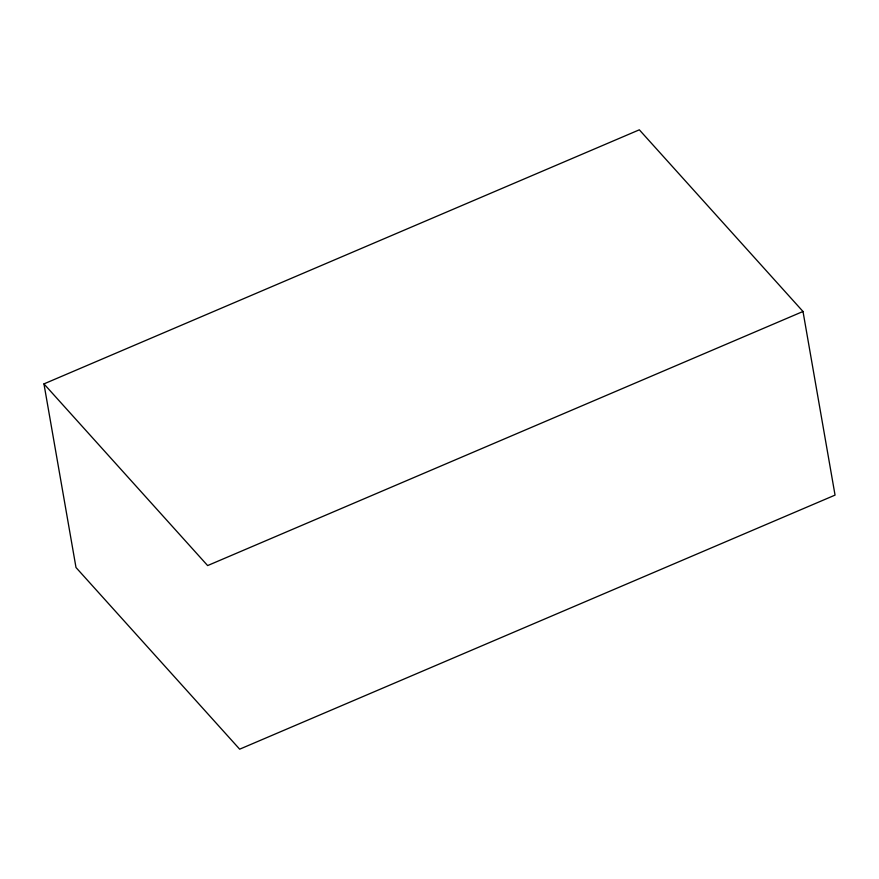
<?xml version="1.0" encoding="UTF-8"?>
<svg xmlns="http://www.w3.org/2000/svg" width="879" height="879" viewBox="0 0 879 879"><rect width="100%" height="100%" fill="white"/><g stroke="black" fill="none" stroke-linecap="round" stroke-linejoin="round"><path stroke-width="1.32" d="M43.95 383.892L639.33 129.817L802.999 311.485L835.05 495.108L239.67 749.183L76.001 567.515L43.95 383.892L207.631 565.571L802.999 311.485"/></g></svg>
